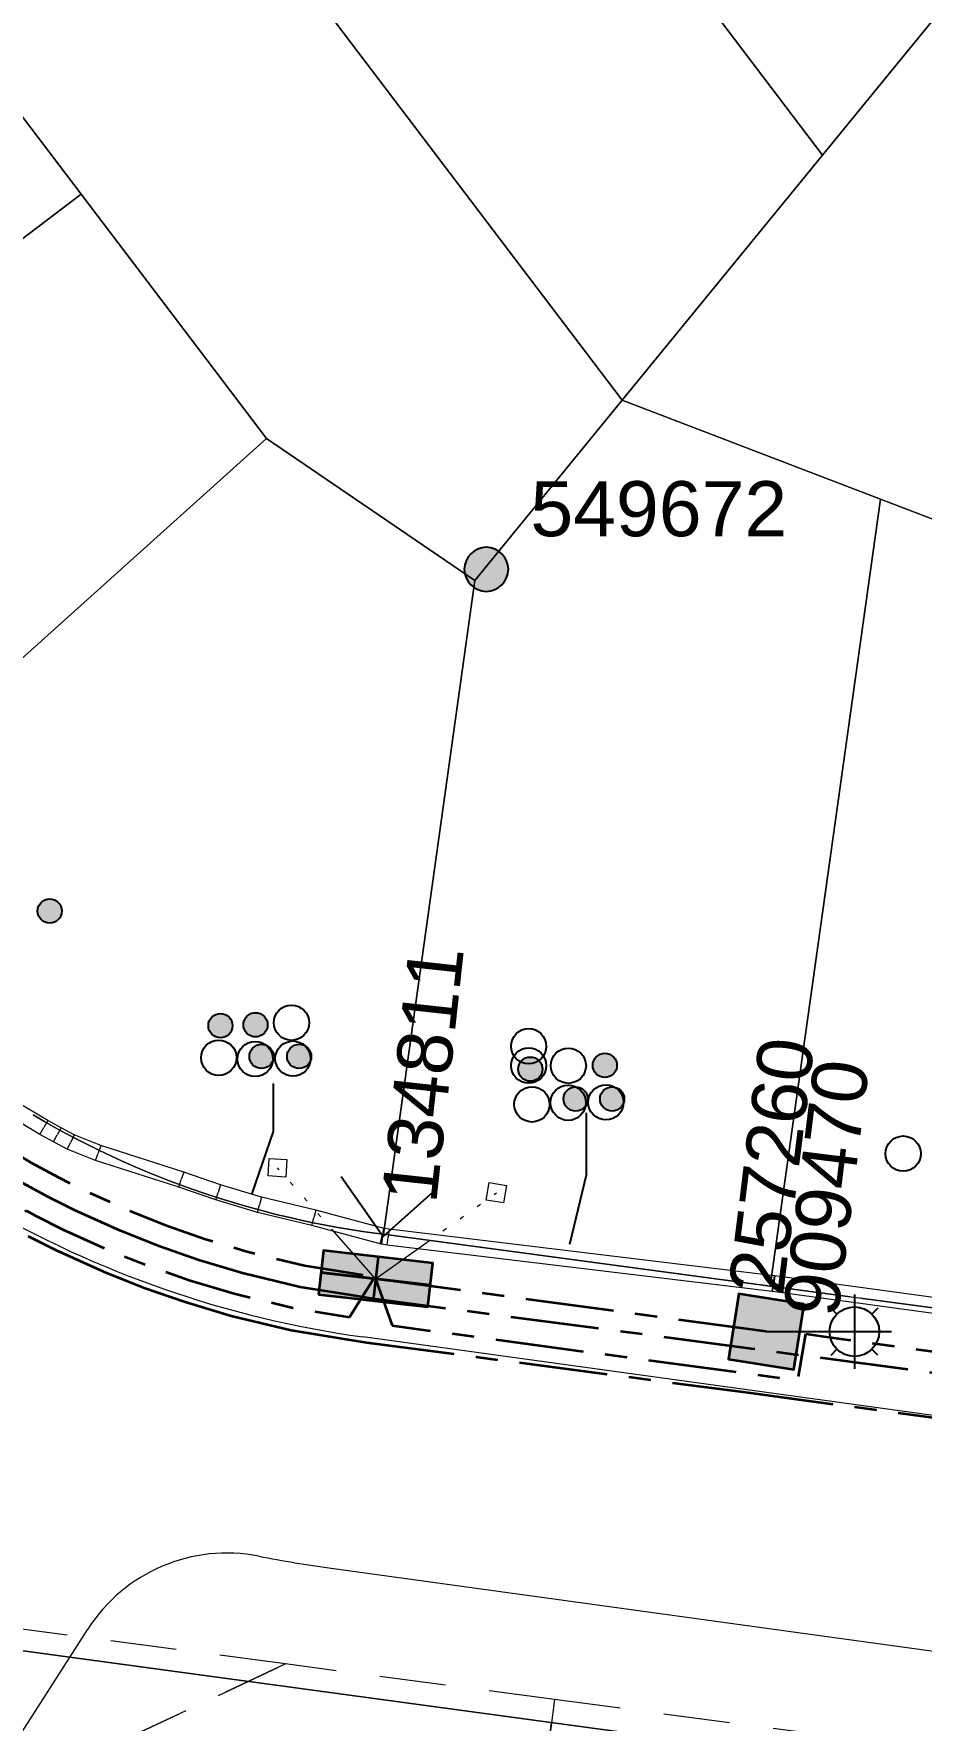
# Model space of a CAD drawing. Header units: metres. Extents: x 308278 to 310511, y 6271134 to 6272874.
# Drawn here: x 308844.7 to 308885, y 6271811.5 to 6271888.1 of the extents above; entities that cross this region are included whole.
import ezdxf
from ezdxf.enums import TextEntityAlignment as Align

# ---------------------------------------------------------------- set-up
doc = ezdxf.new("R2010")
doc.units = ezdxf.units.M
doc.set_wipeout_variables(frame=1)
for name, pattern in [('Cable Exist UG', [7, 4, -1, 1, -1]), ('Dash', [5, 3, -2]), ('DOT', [6.35, 0, -6.35]), ('PHANTOMX2', [6.6, 3, -0.75, 0.2, -0.75, 0.2, -0.75, 0.2, -0.75])]:
    doc.linetypes.add(name, pattern=pattern)
doc.layers.get('0').update_dxf_attribs({"color": 6})
for name, color, linetype, lineweight in [('_User Miscellaneous1', 30, 'Continuous', 13), ('_User_HV_Exist', 1, 'Continuous', 35), ('_User_LV_Exist', 5, 'Continuous', 35), ('_User_SL_Exist', 4, 'Continuous', 35), ('Cadastre Developer_SP_EXT', 98, 'Continuous', 15), ('Cadastre Land Parcels_SP_EXT', 118, 'Continuous', 15), ('Cadastre Roads_SP_EXT', 218, 'Continuous', 15), ('Mains_HV_EXT', 13, 'Continuous', 25), ('Mains_LV_SL_EXT', 135, 'Continuous', 25), ('Services_SP_EXT', 42, 'PHANTOMX2', 20)]:
    doc.layers.add(name, color=color, linetype=linetype, lineweight=lineweight)
doc.layers.add('Cadastre Roads_SP_NEW', color=214, linetype='Continuous', lineweight=15, transparency=0.8)
for name, color, linetype in [('Duct_SP_EXT', 30, 'Continuous'), ('Equip_SP_SL_EXT', 7, 'Continuous'), ('SupportsOH_SP_TR_HV_LV_SL_EXT', 7, 'Continuous'), ('SupportsUG_SP_LV_EXT', 7, 'Continuous'), ('SupportsUG_SP_LV_SL_EXT', 7, 'Continuous'), ('Trench_SP_EXT', 7, 'Continuous')]:
    doc.layers.add(name, color=color, linetype=linetype)
doc.styles.add('COLUMN_LABEL', font='arial.ttf', dxfattribs={"height": 2})
doc.styles.add('iecARIAL', font='arial.ttf', dxfattribs={"height": 2})
doc.styles.add('POLE_LABEL', font='arial.ttf', dxfattribs={"height": 2})
doc.styles.add('SL_LABEL', font='arial.ttf', dxfattribs={"height": 2})
doc.styles.get("Standard").update_dxf_attribs({"font": 'arial.ttf'})

# ---------------------------------------------------------------- blocks, each defined once
blk = doc.blocks.new('COLUMN_EXT')
blk.add_hatch(color=256).paths.add_polyline_path([(1.5, -1.5), (1.5, 1.5), (-1.5, 1.5), (-1.5, -1.5)])
blk.add_lwpolyline([(1.5, 1.5), (-1.5, 1.5), (-1.5, -1.5), (1.5, -1.5)], close=True)
at = {"flags": 1}
blk.add_attdef('Z', (-1.813, 2.351), '', height=0.2, rotation=180, dxfattribs=at)
at = {"flags": 9}
for tag, p in [('STREETNAME', (-1.813, 1.6)), ('SUBURB', (-1.813, 1.8)), ('NOTES', (-1.813, 2)), ('LOCATION', (-1.813, 1.4)), ('LEGEND', (-1.813, 1.2)), ('USAGE', (-1.813, 1)), ('STATE', (-1.813, 0.8)), ('COLUMN_TYPE', (-1.813, 0.4)), ('OWNED_BY', (-1.813, 0.6))]:
    blk.add_attdef(tag, text='', height=0.2, rotation=180, dxfattribs=at).set_placement(p, align=Align.MIDDLE_LEFT)
for tag, style, p in [('STRUCTURE_PLANT_NUMBER', 'POLE_LABEL', (-1.813, -0.031)), ('STREET_CODE', 'COLUMN_LABEL', (-1.813, 0.2))]:
    blk.add_attdef(tag, text='', height=0.2, rotation=180, dxfattribs=dict(at, style=style)).set_placement(p, align=Align.MIDDLE_LEFT)
at = {"style": 'COLUMN_LABEL', "width": 0.9, "flags": 8}
blk.add_attdef('ASSET_NUM', text='', height=2, rotation=270, dxfattribs=at).set_placement((2, -4), align=Align.MIDDLE_LEFT)
blk = doc.blocks.new('PILLAR_EXT')
blk.add_hatch(color=256).paths.add_polyline_path([(-2.5, 1), (-2.5, -1), (2.5, -1), (2.5, 1)])
for p, q in [((0, 1), (0, -1)), ((-2.5, 0), (2.5, 0))]:
    blk.add_line(p, q)
at = {"ltscale": 10}
blk.add_line((2.5, 0), (-2.5, 0), dxfattribs=at)
blk.add_lwpolyline([(-2.5, -1), (-1.25, -1), (1.25, -1), (2.5, -1), (2.5, 1), (-2.5, 1)], close=True)
at = {"width": 0.9, "flags": 8}
blk.add_attdef('ASSET_NUM', text='', height=2, rotation=90, dxfattribs=at).set_placement((-2, 4), align=Align.MIDDLE_LEFT)
for tag, p, flags in [('OWNED_BY', (0, -0.2), 9), ('STATE', (0, -0.4), 9), ('SUPPORT_TYPE', (0, -0.6), 9), ('USAGE', (0, -0.8), 9), ('LEGEND', (0, -1), 9), ('LOCATION', (0, -1.2), 9), ('NOTES', (0, -1.4), 9), ('PARENT', (0, -1.6), 9), ('STREETNAME', (0, -1.8), 9), ('SUBURB', (0, -2), 1)]:
    blk.add_attdef(tag, p, '', height=0.2, dxfattribs=dict(flags=flags))
blk = doc.blocks.new('DUCT_EXT')
blk.add_circle((0, 0.8), 0.8)
at = {"flags": 1}
blk.add_attdef('Z', (0, 0), '', height=0.2, dxfattribs=at)
at = {"flags": 9}
for tag, p in [('DUCT_CODE', (0, 0)), ('XSECT_TYPE', (0, -0.2)), ('STATE', (0, -0.6)), ('FB_REFERENCE', (0, -0.4)), ('NOTES', (0, -0.8))]:
    blk.add_attdef(tag, text='', height=0.2, dxfattribs=at).set_placement(p, align=Align.MIDDLE_LEFT)
blk = doc.blocks.new('*U479')
at = {"transparency": 33554687, "flags": 9}
for tag, p in [('LRATECODE', (-7.4, 0)), ('LOUTREACHVOCAB', (-7.2, 0)), ('LOUTREACH', (-7, 0)), ('LANTNUMBER', (-6.6, 0)), ('LNEW', (-6.4, 0)), ('LMASTVOCAB', (-6.2, 0)), ('LMAST', (-6, 0)), ('LLAMPVOCAB', (-5.8, 0)), ('LLAMP', (-5.6, 0)), ('LEXIST', (-5.4, 0)), ('LCHARGE3PERCENT', (-5.2, 0)), ('LCHARGE3', (-5, 0)), ('LCHARGE2PERCENT', (-4.8, 0)), ('LCHARGE2', (-4.6, 0)), ('LCHARGE1PERCENT', (-4.4, 0)), ('LCHARGE1', (-4.2, 0)), ('LCATEGORY', (-4, 0)), ('LBRACKETVOCAB', (-3.8, 0)), ('LBRACKET', (-3.6, 0)), ('LKINGHEIGHT', (-3.4, 0)), ('CREPLACE', (-3.2, 0)), ('CREMOVE', (-3, 0)), ('CNUMBER', (-2.8, 0)), ('CNEW', (-2.6, 0)), ('CEXIST', (-2.4, 0)), ('USAGE', (-2.2, 0)), ('STATE', (-2, 0)), ('OWNED_BY', (-1.8, 0)), ('ORIENTATION', (-1.6, 0)), ('OPERATING_VOLTAGE', (-1.4, 0)), ('NO_PHASES', (-1.2, 0)), ('LANTERN_TYPE', (-1, 0)), ('LANTERN_PURPOSE', (-0.8, 0)), ('CONTROL_TYPE', (-0.6, 0)), ('CONSTRUCTED_VOLTAGE', (-0.4, 0))]:
    blk.add_attdef(tag, text='', height=0.001, rotation=270, dxfattribs=at).set_placement(p, align=Align.MIDDLE_LEFT)
at = {"transparency": 33554687, "style": 'SL_LABEL', "flags": 9}
blk.add_attdef('STREET_CODE', text='', height=0.001, rotation=270, dxfattribs=at).set_placement((0.001, 0), align=Align.MIDDLE_LEFT)
at = {"transparency": 33554687, "flags": 1}
blk.add_attdef('Z', (0, 0), '', height=0.001, rotation=270, dxfattribs=at)
at = {"transparency": 33554687, "width": 0.9}
blk.add_attdef('LNUMBER', text='', height=1, dxfattribs=at).set_placement((7, -1), align=Align.MIDDLE_LEFT)
at = {"transparency": 33554687, "flags": 9}
for tag, p in [('LREMOVE', (0, -7.6)), ('LREPLACE', (0, -7.8)), ('LTYPE', (0, -8)), ('LTYPEVOCAB', (0, -8.2)), ('LEGEND', (0, -8.4)), ('SUBURB', (0, -8.6)), ('STREETNAME', (0, -8.8)), ('LOCATION', (0, -9)), ('NOTES', (0, -9.2)), ('MAINTAINED_BY', (0, -9.863))]:
    blk.add_attdef(tag, text='', height=0.001, dxfattribs=at).set_placement(p, align=Align.MIDDLE_LEFT)
blk.add_attdef('OPERATED_BY', (0, -9.607), '', height=0.001, dxfattribs=at)
at = {"linetype": 'DOT', "transparency": 33554687}
blk.add_wipeout([(5.688, 0), (5.061, -1.061), (4, -1.688), (2.939, -1.061), (2.313, 0), (2.939, 1.061), (4, 1.687), (5.061, 1.061)], dxfattribs=at)
at = {"transparency": 33554687}
for p, q in [((4, 1.687), (4, 0)), ((2.939, 1.061), (3.205, 0.795)), ((5.061, 1.061), (4.795, 0.795)), ((0, 0), (4, 0)), ((4, 0), (5.688, 0)), ((4, 0), (4, -1.688)), ((2.939, -1.061), (3.205, -0.795)), ((5.061, -1.061), (4.795, -0.795))]:
    blk.add_line(p, q, dxfattribs=at)
blk.add_circle((4, 0), 1.125, dxfattribs=at)
blk = doc.blocks.new('CCP_EXT')
at = {"flags": 9}
for tag, p in [('USAGE', (0, -1.2)), ('LEGEND', (0, -1.4)), ('LIFE_SUPPORT', (0, -1.6)), ('STATE', (0, -1.8)), ('NOTES', (0, -2))]:
    blk.add_attdef(tag, text='', height=0.2, dxfattribs=at).set_placement(p, align=Align.MIDDLE_LEFT)
at = {"transparency": 33554687}
blk.add_wipeout([(0, 0.566), (0.566, 0), (0, -0.566), (-0.566, 0)], dxfattribs=at)
blk.add_lwpolyline([(-0.566, 0), (0, 0.566), (0.566, 0), (0, -0.566), (-0.566, 0)])
at = {"flags": 1}
blk.add_attdef('Z', (0, 0), '', height=0.2, dxfattribs=at)
at = {"flags": 9}
for tag, p in [('CCP_TYPE', (0, 0)), ('OPERATING_VOLTAGE', (0, -0.6)), ('ORIENTATION', (0, -0.8)), ('CONSTRUCTED_VOLTAGE', (0, -0.2)), ('NO_PHASES', (0, -0.4)), ('OWNED_BY', (0, -1))]:
    blk.add_attdef(tag, text='', height=0.2, dxfattribs=at).set_placement(p, align=Align.MIDDLE_LEFT)
blk = doc.blocks.new('POLE_EXT')
blk.add_hatch(color=256).paths.add_polyline_path([(-1, 0, 1), (1, 0, 1)])
blk.add_lwpolyline([(-1, 0, 1), (1, 0, 1)], format="xyb", close=True)
at = {"flags": 8}
blk.add_attdef('pNumber', text='', height=2, dxfattribs=at).set_placement((2.5, 2.5), align=Align.MIDDLE_CENTER)
at = {"style": 'POLE_LABEL', "flags": 9}
for tag, p in [('STRUCTURE_PLANT_NUMBER', (1.355, 0.028)), ('STREET_CODE', (1.355, -0.2))]:
    blk.add_attdef(tag, text='', height=0.2, dxfattribs=at).set_placement(p, align=Align.MIDDLE_LEFT)
at = {"flags": 9}
for tag, p in [('OWNED_BY', (1.355, -0.4)), ('SPECIAL_USE', (1.355, -0.8)), ('PARENT', (1.355, -0.6)), ('cLV', (1.355, -1.4)), ('STATE', (1.355, -1)), ('hDepth', (1.355, -1.6)), ('USAGE', (1.355, -1.2)), ('cHV', (1.355, -2)), ('hDia', (1.355, -1.8)), ('LBRACKET', (1.355, -2.2)), ('LExisting', (1.355, -2.4)), ('LANTNUMBER', (1.355, -2.6)), ('LOther', (1.355, -2.8)), ('LRemove', (1.355, -3)), ('cLinedev', (1.355, -3.4)), ('pExisting', (1.355, -3.8)), ('LEGEND', (1.355, -3.2)), ('LOCATION', (1.355, -3.6)), ('pFooting', (1.355, -4.4)), ('pNew', (1.355, -4.6)), ('PFNUMBER', (1.355, -4)), ('NEWPFNUMBER', (1.355, -4.2)), ('pRelocate', (1.355, -5)), ('pRemove', (1.355, -5.2)), ('pReplace', (1.355, -5.4)), ('cspan', (1.355, -6)), ('STREETNAME', (1.355, -6.2)), ('pStay', (1.355, -5.6)), ('pType', (1.355, -5.8)), ('SUBURB', (1.355, -6.4)), ('NOTES', (1.355, -6.6)), ('MAINTAINED_BY', (1.355, -6.814)), ('OPERATED_BY', (1.355, -7.014))]:
    blk.add_attdef(tag, text='', height=0.2, dxfattribs=at).set_placement(p, align=Align.MIDDLE_LEFT)
at = {"flags": 1}
blk.add_attdef('Z', (1.355, -7.328), '', height=0.2, dxfattribs=at)
blk = doc.blocks.new('CABLE_LARGE_EXT')
h = blk.add_hatch(color=256)
edge = h.paths.add_edge_path()
edge.add_arc((0, 0.55), 0.55, 0, 360)
blk.add_circle((0, 0.55), 0.55)
at = {"flags": 1}
blk.add_attdef('Z', (0, 0), '', height=0.2, dxfattribs=at)
at = {"flags": 9}
for tag, p in [('COND_CODE', (0, 0)), ('XSECT_SIZE', (0, -0.6)), ('STATE', (0, -0.4)), ('FB_REFERENCE', (0, -0.2)), ('NOTES', (0, -0.8))]:
    blk.add_attdef(tag, text='', height=0.2, dxfattribs=at).set_placement(p, align=Align.MIDDLE_LEFT)

msp = doc.modelspace()

# ---------------------------------------------------------------- linework, layer by layer
at = {"layer": '_User Miscellaneous1'}
for p, q in [((308845.376, 6271838.745), (308843.406, 6271839.927)), ((308845.019, 6271838.12), (308843.022, 6271839.318)), ((308845.019, 6271838.12), (308845.197, 6271838.432)), ((308845.376, 6271838.745), (308845.197, 6271838.432)), ((308845.981, 6271838.418), (308845.376, 6271838.745)), ((308845.981, 6271838.418), (308845.809, 6271838.101)), ((308845.981, 6271838.418), (308845.809, 6271838.101)), ((308846.573, 6271838.097), (308845.981, 6271838.418)), ((308845.638, 6271837.784), (308845.019, 6271838.12)), ((308845.638, 6271837.784), (308845.809, 6271838.101)), ((308845.638, 6271837.785), (308845.809, 6271838.101)), ((308846.266, 6271837.444), (308845.638, 6271837.785)), ((308846.266, 6271837.444), (308846.419, 6271837.77)), ((308846.573, 6271838.097), (308846.419, 6271837.77)), ((308847.79, 6271837.609), (308846.573, 6271838.097)), ((308847.79, 6271837.609), (308847.668, 6271837.27)), ((308851.552, 6271836.409), (308847.79, 6271837.609)), ((308847.546, 6271836.931), (308846.266, 6271837.444)), ((308847.546, 6271836.931), (308847.668, 6271837.27)), ((308851.324, 6271835.726), (308847.546, 6271836.931)), ((308851.324, 6271835.726), (308851.438, 6271836.068)), ((308851.552, 6271836.409), (308851.438, 6271836.068)), ((308853.221, 6271835.828), (308851.552, 6271836.409)), ((308852.999, 6271835.143), (308851.324, 6271835.726)), ((308852.999, 6271835.143), (308853.11, 6271835.486)), ((308853.221, 6271835.828), (308853.11, 6271835.486)), ((308855.083, 6271835.272), (308854.989, 6271834.924)), ((308857.54, 6271834.677), (308855.083, 6271835.272)), ((308854.895, 6271834.576), (308852.999, 6271835.143)), ((308854.895, 6271834.576), (308854.989, 6271834.924)), ((308857.362, 6271833.98), (308854.895, 6271834.576)), ((308857.54, 6271834.677), (308857.451, 6271834.329)), ((308860.646, 6271833.841), (308857.54, 6271834.677)), ((308857.362, 6271833.98), (308857.451, 6271834.329)), ((308860.459, 6271833.146), (308857.362, 6271833.98)), ((308860.612, 6271833.849), (308860.552, 6271833.494)), ((308860.646, 6271833.841), (308860.552, 6271833.494)), ((308860.638, 6271833.844), (308860.589, 6271833.488)), ((308860.643, 6271833.843), (308860.589, 6271833.488)), ((308860.643, 6271833.843), (308860.612, 6271833.849)), ((308860.879, 6271833.811), (308860.638, 6271833.844)), ((308860.638, 6271833.844), (308860.643, 6271833.843)), ((308860.879, 6271833.811), (308860.833, 6271833.454)), ((308860.459, 6271833.146), (308860.552, 6271833.494)), ((308860.492, 6271833.139), (308860.552, 6271833.494)), ((308860.534, 6271833.132), (308860.492, 6271833.139)), ((308860.534, 6271833.132), (308860.589, 6271833.488)), ((308860.539, 6271833.131), (308860.534, 6271833.132)), ((308860.539, 6271833.131), (308860.589, 6271833.488)), ((308860.786, 6271833.097), (308860.539, 6271833.131)), ((308860.786, 6271833.097), (308860.833, 6271833.454))]:
    msp.add_line(p, q, dxfattribs=at)
at = {"layer": '_User_LV_Exist', "linetype": 'Cable Exist UG', "flags": 128}
msp.add_lwpolyline([(308831.934, 6271817.932), (308833.781, 6271818.991), (308844.392, 6271834.667), (308844.392, 6271834.667), (308844.833, 6271834.428), (308846.067, 6271833.809), (308848.176, 6271832.856), (308849.991, 6271832.137), (308851.803, 6271831.506), (308853.84, 6271830.897), (308856.505, 6271830.252), (308859.079, 6271829.816), (308860.225, 6271831.65)], dxfattribs=at)
at = {"layer": 'Cadastre Developer_SP_EXT', "linetype": 'Dash'}
msp.add_lwpolyline([(308767.685, 6271768.707), (308780.431, 6271776.622), (308791.326, 6271783.385), (308791.484, 6271783.483), (308795.085, 6271784.215), (308798.766, 6271784.997), (308802.109, 6271784.535), (308819.742, 6271782.1), (308830.014, 6271780.681), (308835.763, 6271789.913), (308842.634, 6271800.949), (308848.603, 6271810.534), (308856.168, 6271814.08), (308831.301, 6271817.367), (308821.627, 6271801.832), (308816.117, 6271800.552), (308800.222, 6271810.448), (308774.616, 6271794.551), (308706.214, 6271752.086)], dxfattribs=at)
for points in [[(308868.382, 6271812.464), (308856.168, 6271814.08), (308848.603, 6271810.534), (308842.634, 6271800.949), (308846.586, 6271797.833), (308864.543, 6271783.678), (308868.382, 6271812.464)], [(308881.27, 6271810.76), (308868.382, 6271812.464), (308867.676, 6271807.166), (308863.818, 6271778.23), (308876.696, 6271776.453), (308881.27, 6271810.76)]]:
    msp.add_lwpolyline(points, close=True, dxfattribs=at)
at = {"layer": 'Cadastre Land Parcels_SP_EXT', "linetype": 'Continuous'}
for points in [[(308890.371, 6271894.618), (308894.072, 6271899.15), (308883.378, 6271907.653), (308867.093, 6271920.6), (308866.644, 6271920.115), (308866.19, 6271919.634), (308865.731, 6271919.157), (308865.267, 6271918.686), (308864.797, 6271918.222), (308864.321, 6271917.762), (308863.841, 6271917.307), (308863.355, 6271916.858), (308862.864, 6271916.415), (308862.368, 6271915.977), (308861.867, 6271915.545), (308861.362, 6271915.118), (308860.852, 6271914.697), (308860.337, 6271914.282), (308859.817, 6271913.874), (308859.293, 6271913.47), (308857.903, 6271912.413), (308880.533, 6271882.569), (308890.371, 6271894.618)], [(308880.533, 6271882.569), (308857.903, 6271912.413), (308846.787, 6271903.969), (308871.449, 6271871.445), (308880.533, 6271882.569)], [(308940.701, 6271910.396), (308938.158, 6271911.962), (308917.163, 6271878.121), (308905.234, 6271885.467), (308890.371, 6271894.618), (308880.533, 6271882.569), (308871.449, 6271871.445), (308883.167, 6271866.959), (308899.422, 6271860.733), (308907.883, 6271857.494), (308940.701, 6271910.396)], [(308871.449, 6271871.445), (308846.787, 6271903.969), (308835.706, 6271895.551), (308846.89, 6271880.802), (308855.307, 6271869.7), (308864.767, 6271863.263), (308871.449, 6271871.445)], [(308846.89, 6271880.802), (308835.706, 6271895.551), (308814.974, 6271879.801), (308814.191, 6271874.207), (308822.969, 6271862.629), (308846.89, 6271880.802)], [(308855.307, 6271869.7), (308846.89, 6271880.802), (308822.969, 6271862.629), (308832.89, 6271849.546), (308855.307, 6271869.7)], [(308883.167, 6271866.959), (308871.449, 6271871.445), (308864.767, 6271863.263), (308860.615, 6271833.586), (308878.17, 6271831.236), (308883.167, 6271866.959)], [(308899.422, 6271860.733), (308883.167, 6271866.959), (308878.17, 6271831.236), (308894.981, 6271828.987), (308899.422, 6271860.733)], [(308894.387, 6271807.862), (308831.761, 6271816.372), (308828.97, 6271812.006), (308822.491, 6271801.868), (308815.688, 6271800.366), (308807.927, 6271805.225), (308801.878, 6271784.212), (308803.916, 6271755.388), (308795.486, 6271750.374), (308758.842, 6271727.742), (308759.995, 6271677.959), (308733.946, 6271668.196), (308730.866, 6271648.094), (308724.899, 6271630.763), (308716.868, 6271633.567), (308714.655, 6271629.971), (308718.44, 6271622.413), (308748.448, 6271612.102), (308874.356, 6271660.134), (308883.009, 6271723.956), (308885.447, 6271741.931), (308889.839, 6271774.322), (308894.387, 6271807.862)]]:
    msp.add_lwpolyline(points, close=True, dxfattribs=at)
msp.add_lwpolyline([(308844.711, 6271839.004), (308845.203, 6271838.718), (308845.7, 6271838.438), (308846.199, 6271838.166), (308846.704, 6271837.9), (308847.211, 6271837.642), (308847.722, 6271837.39), (308848.236, 6271837.145), (308848.755, 6271836.908), (308849.276, 6271836.677), (308849.8, 6271836.455), (308850.327, 6271836.238), (308850.858, 6271836.029), (308851.391, 6271835.829), (308851.927, 6271835.636), (308852.466, 6271835.449), (308853.007, 6271835.27), (308853.551, 6271835.098), (308854.096, 6271834.934), (308854.645, 6271834.779), (308855.196, 6271834.63), (308855.748, 6271834.489), (308856.302, 6271834.355), (308856.859, 6271834.23), (308857.417, 6271834.112), (308857.976, 6271834.001), (308858.537, 6271833.899), (308859.1, 6271833.804), (308859.664, 6271833.718), (308860.23, 6271833.637), (308860.615, 6271833.586), (308864.767, 6271863.263), (308864.767, 6271863.263), (308855.307, 6271869.7), (308832.89, 6271849.546)], dxfattribs=at)
at = {"layer": 'Cadastre Roads_SP_EXT', "linetype": 'Continuous'}
msp.add_lwpolyline([(308831.761, 6271816.372), (308894.387, 6271807.862)], dxfattribs=at)
at = {"layer": 'Cadastre Roads_SP_NEW'}
for p, q in [((308858.234, 6271818.429), (308998.767, 6271799.044)), ((308805.245, 6271750.069), (308847.196, 6271815.659))]:
    msp.add_line(p, q, dxfattribs=at)
for centre, radius, start, end in [((308853.514, 6271811.617), 7.5, 78.84863, 147.39694), ((308866.105, 6271875.488), 57.6, 258.84863, 262.14621)]:
    msp.add_arc(centre, radius, start, end, dxfattribs=at)
at = {"layer": 'Duct_SP_EXT'}
for points in [[(308855.615, 6271840.429), (308855.615, 6271838.249), (308854.647, 6271835.441)], [(308869.817, 6271839.103), (308869.818, 6271836.264), (308869.06, 6271833.124)]]:
    msp.add_lwpolyline(points, dxfattribs=at)
at = {"layer": 'Trench_SP_EXT', "linetype": 'Cable Exist UG'}
msp.add_lwpolyline([(308858.691, 6271836.205), (308860.607, 6271833.485), (308863.01, 6271835.633)], dxfattribs=at)

# ---------------------------------------------------------------- block references
at = {"layer": '_User_LV_Exist'}
ref = msp.add_blockref('PILLAR_EXT', (308860.258, 6271831.567), dxfattribs=dict(at, rotation=353.4467032927121))
ref.add_attrib('ASSET_NUM', '134811', dxfattribs={"layer": '0', "height": 2.5, "rotation": 83.76729, "style": 'iecARIAL'}).set_placement((308861.758, 6271835.067), align=Align.MIDDLE_LEFT)
at = {"layer": 'Duct_SP_EXT'}
for name, p in [('CABLE_LARGE_EXT', (308845.469, 6271847.71)), ('CABLE_LARGE_EXT', (308853.216, 6271842.505)), ('CABLE_LARGE_EXT', (308854.808, 6271842.543)), ('DUCT_EXT', (308856.439, 6271842.388)), ('DUCT_EXT', (308867.202, 6271841.321)), ('DUCT_EXT', (308853.139, 6271840.796)), ('DUCT_EXT', (308854.791, 6271840.741)), ('CABLE_LARGE_EXT', (308855.08, 6271841.107)), ('DUCT_EXT', (308856.505, 6271840.759)), ('CABLE_LARGE_EXT', (308856.788, 6271841.107)), ('DUCT_EXT', (308867.203, 6271840.444)), ('CABLE_LARGE_EXT', (308867.28, 6271840.531)), ('DUCT_EXT', (308869.006, 6271840.436)), ('CABLE_LARGE_EXT', (308870.661, 6271840.7)), ('DUCT_EXT', (308867.351, 6271838.681)), ('DUCT_EXT', (308868.995, 6271838.755)), ('CABLE_LARGE_EXT', (308869.337, 6271839.178)), ('DUCT_EXT', (308870.708, 6271838.773)), ('CABLE_LARGE_EXT', (308870.992, 6271839.178)), ('DUCT_EXT', (308884.198, 6271836.447))]:
    msp.add_blockref(name, p, dxfattribs=at)
at = {"layer": 'SupportsOH_SP_TR_HV_LV_SL_EXT'}
ref = msp.add_blockref('POLE_EXT', (308865.282, 6271863.769), dxfattribs=at)
ref.add_attrib('ASSET_NUM', '549672', dxfattribs={"layer": '0', "height": 2.5, "style": 'POLE_LABEL'}).set_placement((308867.282, 6271864.519), align=Align.BOTTOM_LEFT)
at = {"layer": 'SupportsUG_SP_LV_EXT'}
ref = msp.add_blockref('PILLAR_EXT', (308860.258, 6271831.567), dxfattribs=dict(at, rotation=353.4467032927121))
ref.add_attrib('ASSET_NUM', '134811', dxfattribs={"layer": '0', "height": 2.5, "rotation": 83.76729, "style": 'iecARIAL'}).set_placement((308861.758, 6271835.067), align=Align.MIDDLE_LEFT)
at = {"layer": 'SupportsUG_SP_LV_SL_EXT'}
ref = msp.add_blockref('COLUMN_EXT', (308877.986, 6271829.166), dxfattribs=dict(at, rotation=350.8927347361351))
ref.add_attrib('ASSET_NUM', '909470', dxfattribs={"layer": '0', "height": 2.5, "rotation": 82.91765, "style": 'COLUMN_LABEL'}).set_placement((308879.986, 6271829.916), align=Align.MIDDLE_LEFT)

# ---------------------------------------------------------------- next in the draw order: block references
at = {"layer": 'Equip_SP_SL_EXT'}
ref = msp.add_blockref('*U479', (308877.986, 6271829.166), dxfattribs=at)
ref.add_attrib('ASSET_NUM', '257260', dxfattribs={"layer": '0', "height": 2.5, "rotation": 82.91765, "style": 'iecARIAL'}).set_placement((308879.486, 6271830.666), align=Align.BOTTOM_LEFT)
at = {"layer": 'Services_SP_EXT'}
for p, rotation in [((308855.804, 6271836.608), 311.4467030761131), ((308865.739, 6271835.467), 215.4467030099403)]:
    msp.add_blockref('CCP_EXT', p, dxfattribs=dict(at, rotation=rotation))

# ---------------------------------------------------------------- next in the draw order: linework, layer by layer
at = {"layer": '_User Miscellaneous1'}
for p, q in [((308855.083, 6271835.272), (308853.221, 6271835.828)), ((308878.344, 6271831.706), (308860.879, 6271833.811)), ((308878.258, 6271830.992), (308860.786, 6271833.097)), ((308878.253, 6271830.992), (308878.301, 6271831.349)), ((308878.258, 6271830.992), (308878.301, 6271831.349)), ((308878.274, 6271830.989), (308878.323, 6271831.346)), ((308878.275, 6271830.989), (308878.323, 6271831.346)), ((308878.344, 6271831.706), (308878.301, 6271831.349)), ((308878.349, 6271831.706), (308878.301, 6271831.349)), ((308878.373, 6271831.703), (308878.323, 6271831.346)), ((308878.372, 6271831.703), (308878.323, 6271831.346)), ((308878.372, 6271831.703), (308878.349, 6271831.706)), ((308878.373, 6271831.703), (308878.372, 6271831.703)), ((308895.127, 6271829.392), (308878.373, 6271831.703)), ((308878.275, 6271830.989), (308878.253, 6271830.992)), ((308895.029, 6271828.679), (308878.274, 6271830.989)), ((308878.274, 6271830.989), (308878.275, 6271830.989))]:
    msp.add_line(p, q, dxfattribs=at)
at = {"layer": '_User_HV_Exist', "linetype": 'Cable Exist UG'}
for points in [[(308981.542, 6271814.414), (308877.314, 6271828.392), (308877.314, 6271828.392), (308860.15, 6271830.65), (308859.149, 6271830.819), (308859.149, 6271830.819), (308856.826, 6271831.19), (308854.22, 6271831.82), (308852.229, 6271832.416), (308850.459, 6271833.032), (308848.685, 6271833.735), (308846.616, 6271834.67), (308845.415, 6271835.272), (308844.113, 6271835.977)], [(308844.49, 6271833.499), (308845.755, 6271832.864), (308847.905, 6271831.893), (308849.761, 6271831.157), (308851.614, 6271830.512), (308853.698, 6271829.889), (308856.423, 6271829.23), (308858.816, 6271828.846), (308859.847, 6271828.673), (308877.041, 6271826.411), (308981.268, 6271812.433)]]:
    msp.add_lwpolyline(points, dxfattribs=at)
at = {"layer": '_User_LV_Exist', "linetype": 'Cable Exist UG', "flags": 128}
for points in [[(308821.349, 6271861.439), (308820.775, 6271858.811), (308820.775, 6271858.811), (308829.83, 6271846.99), (308831.067, 6271845.545), (308832.611, 6271846.678), (308832.611, 6271846.678), (308833.288, 6271845.889), (308833.837, 6271845.276), (308834.597, 6271844.466), (308835.292, 6271843.759), (308837.371, 6271841.962), (308838.902, 6271840.686), (308841.461, 6271838.801), (308842.573, 6271838.068), (308844.609, 6271836.846), (308845.877, 6271836.159), (308847.046, 6271835.573), (308849.075, 6271834.656), (308850.807, 6271833.969), (308852.537, 6271833.367), (308854.481, 6271832.786), (308857.027, 6271832.17), (308860.225, 6271831.65)], [(308860.258, 6271831.567), (308861.002, 6271829.442), (308861.002, 6271829.442), (308877.706, 6271827.186), (308879.413, 6271826.965), (308879.781, 6271829.061), (308879.781, 6271829.061), (308894.748, 6271826.997), (308910.627, 6271824.865)]]:
    msp.add_lwpolyline(points, dxfattribs=at)
at = {"layer": '_User_SL_Exist', "linetype": 'Cable Exist UG', "flags": 128}
msp.add_lwpolyline([(308877.986, 6271829.166), (308860.258, 6271831.567)], dxfattribs=at)
at = {"layer": 'Cadastre Roads_SP_EXT', "linetype": 'Continuous'}
msp.add_lwpolyline([(308894.981, 6271828.987), (308878.17, 6271831.236), (308860.615, 6271833.586), (308860.229, 6271833.637), (308859.664, 6271833.718), (308859.1, 6271833.804), (308858.537, 6271833.899), (308857.976, 6271834.001), (308857.417, 6271834.112), (308856.859, 6271834.229), (308856.302, 6271834.355), (308855.747, 6271834.489), (308855.196, 6271834.63), (308854.645, 6271834.779), (308854.096, 6271834.934), (308853.551, 6271835.098), (308853.007, 6271835.27), (308852.466, 6271835.449), (308851.927, 6271835.636), (308851.391, 6271835.829), (308850.858, 6271836.029), (308850.327, 6271836.238), (308849.8, 6271836.455), (308849.276, 6271836.677), (308848.755, 6271836.908), (308848.236, 6271837.145), (308847.722, 6271837.39), (308847.211, 6271837.642), (308846.704, 6271837.9), (308846.199, 6271838.166), (308845.7, 6271838.438), (308845.203, 6271838.718), (308844.711, 6271839.004)], dxfattribs=at)
at = {"layer": 'Cadastre Roads_SP_NEW'}
msp.add_line((308999.288, 6271809.672), (308859.682, 6271828.929), dxfattribs=at)
msp.add_arc((308866.105, 6271875.488), 47, 217.14006, 262.14621, dxfattribs=at)
at = {"layer": 'Mains_HV_EXT', "linetype": 'Cable Exist UG'}
for points in [[(308981.542, 6271814.414), (308877.314, 6271828.392), (308877.314, 6271828.392), (308860.15, 6271830.65), (308859.149, 6271830.819), (308859.149, 6271830.819), (308856.826, 6271831.19), (308854.22, 6271831.82), (308852.229, 6271832.416), (308850.459, 6271833.032), (308848.685, 6271833.735), (308846.616, 6271834.67), (308845.415, 6271835.272), (308844.113, 6271835.977)], [(308844.49, 6271833.499), (308845.755, 6271832.864), (308847.905, 6271831.893), (308849.761, 6271831.157), (308851.614, 6271830.512), (308853.698, 6271829.889), (308856.423, 6271829.23), (308858.816, 6271828.846), (308859.847, 6271828.673), (308877.041, 6271826.411), (308981.268, 6271812.433)]]:
    msp.add_lwpolyline(points, dxfattribs=at)
at = {"layer": 'Mains_LV_SL_EXT', "linetype": 'Cable Exist UG'}
msp.add_lwpolyline([(308877.986, 6271829.166), (308860.258, 6271831.567)], dxfattribs=at)
at = {"layer": 'Services_SP_EXT'}
for points in [[(308860.258, 6271831.567), (308855.804, 6271836.608)], [(308860.258, 6271831.567), (308865.739, 6271835.467)]]:
    msp.add_lwpolyline(points, dxfattribs=at)

# ---------------------------------------------------------------- next in the draw order: block references
at = {"layer": '_User_SL_Exist'}
ref = msp.add_blockref('COLUMN_EXT', (308877.986, 6271829.166), dxfattribs=dict(at, rotation=350.8927347361351))
ref.add_attrib('ASSET_NUM', '909470', dxfattribs={"layer": '0', "height": 2.5, "rotation": 82.91765, "style": 'COLUMN_LABEL'}).set_placement((308879.986, 6271829.916), align=Align.MIDDLE_LEFT)

doc.saveas('drawing.dxf')
